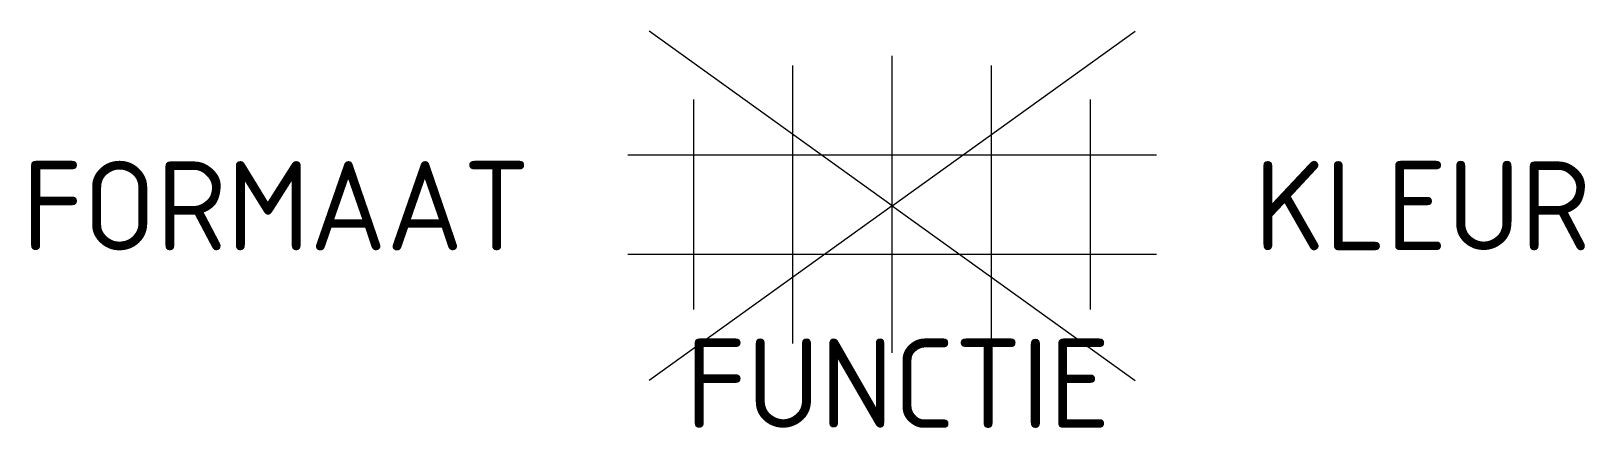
# Model space of a CAD drawing. Extents: x -17.4 to 14, y -4.5 to 3.5.
import ezdxf
from ezdxf.enums import TextEntityAlignment as Align

# ---------------------------------------------------------------- set-up
doc = ezdxf.new("R2010")
doc.units = 0
doc.styles.add('NLCS-ISO', font='NLCS-ISO.ttf')

msp = doc.modelspace()

# ---------------------------------------------------------------- linework, layer by layer
for p, q in [((0, 0), (-4.895, 3.524)), ((0, 0), (4.895, 3.524)), ((-2, 1.024), (-2, 2.83)), ((0, 1.024), (0, 3.021)), ((2, 1.024), (2, 2.828)), ((-4, 1.024), (-4, 2.142)), ((4, 1.024), (4, 2.142)), ((-5.327, 1.024), (-4, 1.024)), ((-4, -0.976), (-4, 1.024)), ((-4, 1.024), (-2, 1.024)), ((-2, -0.976), (-2, 1.024)), ((-2, 1.024), (0, 1.024)), ((0, -0.976), (0, 1.024)), ((0, 1.024), (2, 1.024)), ((2, -0.976), (2, 1.024)), ((2, 1.024), (4, 1.024)), ((4, -0.976), (4, 1.024)), ((4, 1.024), (5.327, 1.024)), ((0, 0), (-4.895, -3.524)), ((0, 0), (4.895, -3.524)), ((-5.327, -0.976), (-4, -0.976)), ((-4, -2.093), (-4, -0.976)), ((-4, -0.976), (-2, -0.976)), ((-2, -2.781), (-2, -0.976)), ((-2, -0.976), (0, -0.976)), ((0, -2.972), (0, -0.976)), ((0, -0.976), (2, -0.976)), ((2, -2.779), (2, -0.976)), ((2, -0.976), (4, -0.976)), ((4, -2.094), (4, -0.976)), ((4, -0.976), (5.327, -0.976))]:
    msp.add_line(p, q)

# ---------------------------------------------------------------- texts
at = {"style": 'NLCS-ISO'}
msp.add_attdef('FORMAAT', text='', height=1.8, dxfattribs=at).set_placement((-7.295, 0), align=Align.MIDDLE_RIGHT)
msp.add_attdef('KLEUR', text='', height=1.8, dxfattribs=at).set_placement((7.299, 0), align=Align.MIDDLE_LEFT)
at = {"style": 'NLCS-ISO', "flags": 1}
msp.add_attdef('FUNCTIE', text='', height=1.8, dxfattribs=at).set_placement((0.116, -3.585), align=Align.MIDDLE_CENTER)

doc.saveas('drawing.dxf')
